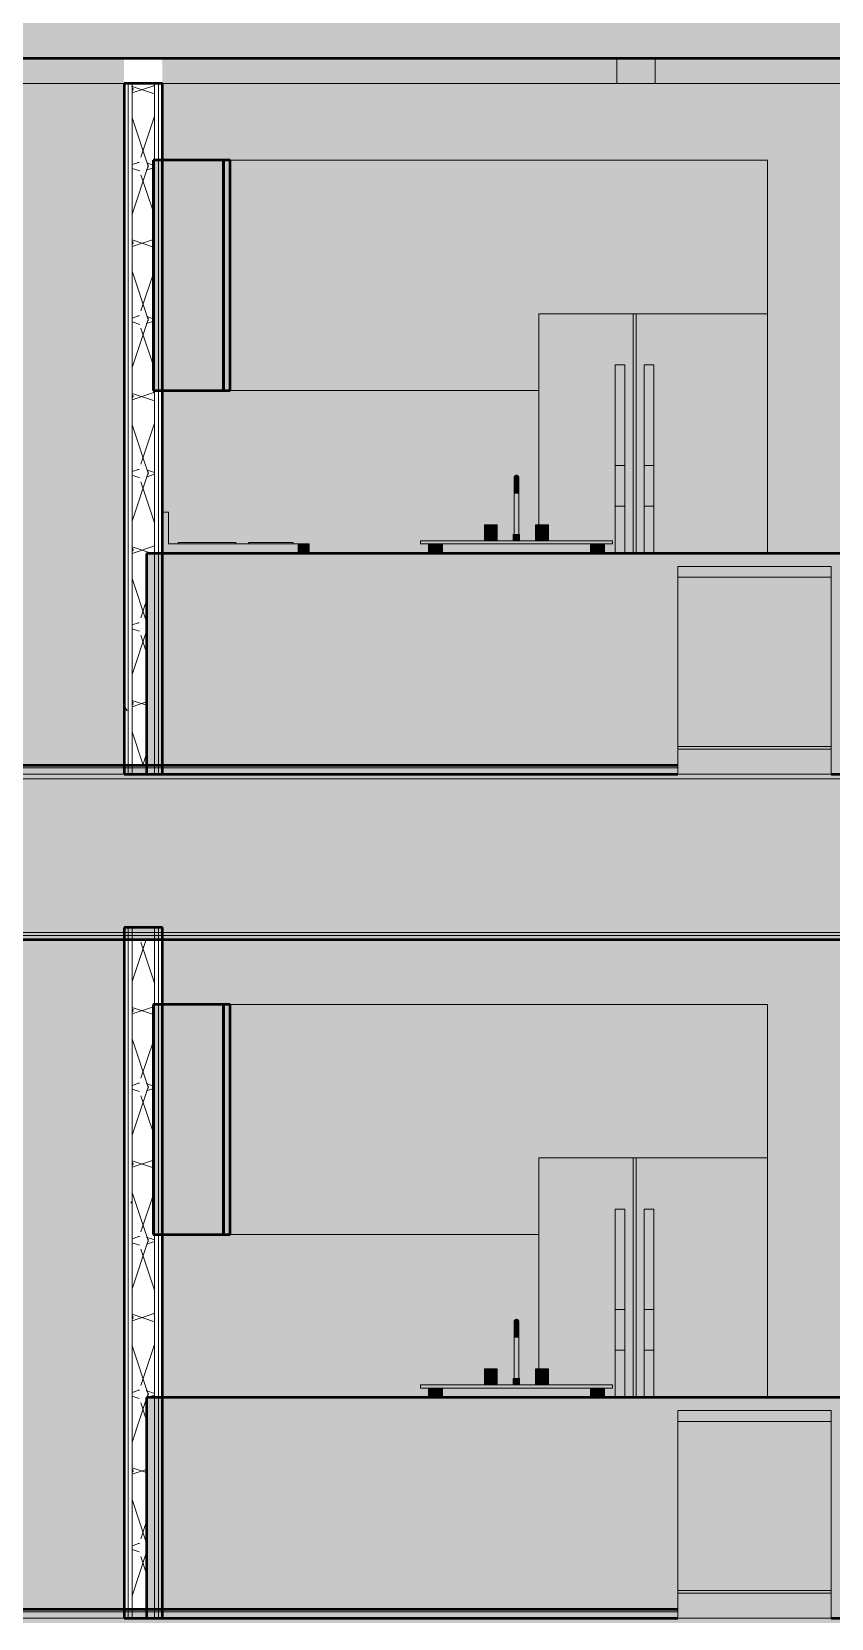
# Model space of a CAD drawing. Header units: inches. Extents: x 9566 to 17067, y -226 to 532.
# Drawn here: x 15316.5 to 15441.5, y 120 to 368.1 of the extents above; entities that cross this region are included whole.
import ezdxf

# ---------------------------------------------------------------- set-up
doc = ezdxf.new("R2010")
doc.units = ezdxf.units.IN
doc.header["$MEASUREMENT"] = 0
doc.linetypes.add('Grid Line 1_2_', pattern=[0.875, 0.5, -0.125, 0.125, -0.125])
for name, color, linetype, lineweight in [('0-2', 7, 'Continuous', 9), ('0-3', 130, 'Continuous', 5), ('A-AREA-PATT-1', 41, 'Continuous', 9), ('A-FLOR-1', 192, 'Continuous', 5), ('A-FLOR-2', 192, 'Continuous', 50), ('A-FLOR-LEVL-1', 51, 'Grid Line 1_2_', 9), ('A-FLOR-MCUT', 51, 'Continuous', 13), ('A-FLOR-PATT-1', 8, 'Continuous', 9), ('A-ROOF-1', 132, 'Continuous', 5), ('A-ROOF-2', 132, 'Continuous', 50), ('A-WALL', 113, 'Continuous', 13), ('A-WALL-PATT-1', 111, 'Continuous', 9), ('I-WALL', 2, 'Continuous', 13), ('I-WALL-2', 2, 'Continuous', 50), ('P-SANR-FIXT-1', 8, 'Continuous', 9), ('P-SANR-FIXT-2', 7, 'Continuous', 9), ('Q-CASE-1', 9, 'Continuous', 9), ('Q-CASE-2', 7, 'Continuous', 9), ('Q-CASE-3', 250, 'Continuous', 50), ('Q-SPCQ-1', 8, 'Continuous', 9), ('Q-SPCQ-2', 7, 'Continuous', 9), ('Q-SPCQ-3', 50, 'Continuous', 9)]:
    doc.layers.add(name, color=color, linetype=linetype, lineweight=lineweight)
doc.layers.add('A-AREA-PATT-5', color=254, linetype='Continuous', lineweight=9, transparency=0.9)
pattern_1 = [(50, (16029.952, 59.024), (34.4287, -3.012), [3.6, -39.6]), (355, (16029.952, 59.024), (-6.6596, 36.1048), [2.88, -31.68]), (100.451, (16032.82, 58.773), (27.7688, 33.0931), [3.06, -33.655]), (46.184, (16029.95, 68.624), (51.2275, -7.9453), [5.4, -59.4]), (96.636, (16034.22, 67.96), (44.8632, 46.7577), [4.589, -50.482]), (351.184, (16029.95, 68.624), (44.8642, 46.7574), [4.32, -47.52]), (21, (16034.752, 66.224), (28.65176, -19.32573), [3.6, -39.6]), (326, (16034.752, 66.224), (11.6793, 34.8066), [2.88, -31.68]), (71.451, (16037.14, 64.614), (40.331, 15.4813), [3.06, -33.655]), (37.5, (16029.952, 59.024), (0.58311, 15.97898), [1.584, -29.712, 1.584, -30.576, -31.8]), (37.5, (16029.952, 59.024), (0.58311, 15.97898), [-63.456, 1.584, -30.216]), (7.5, (16029.952, 59.024), (12.6269, 18.9321), [1.584, -16.752, 1.584, -28.992, -12.12]), (7.5, (16029.952, 59.024), (12.6269, 18.9321), [-48.912, 1.584, -10.536]), (327.5, (16019.248, 59.024), (25.62299, -1.0828), [1.584, -10.416, 1.584, -35.856, -49.68]), (327.5, (16019.248, 59.024), (25.62299, -1.0828), [-49.44, 1.584, -48.096]), (317.5, (16014.448, 59.024), (27.99243, 4.80496), [1.584, -14.016, 1.584, -23.28, -35.28]), (317.5, (16014.448, 59.024), (27.99243, 4.80496), [-40.464, 1.584, -33.696])]
pattern_2 = [(0, (16029.952, 59.024), (38.4, 9.6), [1.584, -27.216, 1.584, -27.216, -153.6]), (0, (16029.952, 59.024), (38.4, 9.6), [-57.6, 1.584, -56.016, 1.584, -27.216, -67.2]), (0, (16029.952, 59.024), (38.4, 9.6), [-144, 1.584, -17.616, 1.584, -46.416]), (120, (16044.352, 63.824), (-27.513844, 28.455376), [1.584, -27.216, 1.584, -27.216, -153.6]), (120, (16044.352, 63.824), (-27.513844, 28.455376), [-57.6, 1.584, -56.016, 1.584, -27.216, -67.2]), (120, (16044.352, 63.824), (-27.513844, 28.455376), [-144, 1.584, -17.616, 1.584, -46.416]), (240, (16049.152, 83.024), (-10.886156, -38.055376), [1.584, -27.216, 1.584, -27.216, -153.6]), (240, (16049.152, 83.024), (-10.886156, -38.055376), [-57.6, 1.584, -56.016, 1.584, -27.216, -67.2]), (240, (16049.152, 83.024), (-10.886156, -38.055376), [-144, 1.584, -17.616, 1.584, -46.416])]
pattern_3 = [(161.57, (16030.552, 59.624), (-4.8003375, -0.0004146), [0, -34.152, 3.792, 0]), (18.43, (16029.352, 59.624), (-4.8003375, 0.0004146), [0, -34.152, 3.792, 0]), (108.43, (16030.552, 59.624), (2.3991322, -12.001051), [11.382, -26.562]), (71.57, (16029.352, 59.624), (2.3991322, 12.001051), [11.382, -26.562])]

# ---------------------------------------------------------------- blocks, each defined once
blk = doc.blocks.new('OD_CW_Base Cabinet - OD_CW_Base Cabinet-V66-BUILDING SECTION - NORTH_SOUTH - LOOKING WEST')
at = {"layer": 'Q-CASE-1'}
h = blk.add_hatch(color=256, dxfattribs=at)
h.paths.add_polyline_path([(2561.65, 120), (2644.69, 120), (2644.69, 152.5), (2668.69, 152.5), (2668.69, 154.5), (2561.65, 154.5), (2561.65, 121.37)], flags=0)
h.paths.add_polyline_path([(2676.25, 120), (2676.25, 154.5), (2668.69, 154.5), (2668.69, 120), (2671.03, 120)], flags=0)
at = {"layer": 'Q-CASE-3'}
for p, q in [((2676.25, 154.5), (2561.65, 154.5)), ((2561.65, 154.5), (2561.65, 120)), ((2676.25, 120), (2676.25, 154.5)), ((2561.65, 120), (2644.69, 120)), ((2668.69, 120), (2676.25, 120))]:
    blk.add_line(p, q, dxfattribs=at)
blk = doc.blocks.new('Refrigerator_-_Side-by-Side_6047 - 36_ X 30_-V62-BUILDING SECTION - NORTH_SOUTH - LOOKING WEST')
at = {"layer": 'Q-SPCQ-1'}
for points in [[(3210.2, 154.5), (3210.29, 154.5), (3210.29, 184), (3211.81, 184), (3211.81, 154.5), (3213.07, 154.5), (3213.07, 192), (3198.32, 192), (3198.32, 159), (3199.85, 159), (3199.85, 156.5), (3209.85, 156.5), (3209.85, 156), (3208.6, 156), (3208.6, 154.5), (3209.85, 154.5)], [(3213.57, 154.5), (3213.57, 192), (3213.07, 192), (3213.07, 154.5)], [(3224.77, 154.5), (3234.07, 154.5), (3234.07, 192), (3213.57, 192), (3213.57, 154.5), (3214.83, 154.5), (3214.83, 184), (3216.34, 184), (3216.34, 154.5)], [(3211.81, 168.29), (3211.81, 184), (3210.29, 184), (3210.29, 168.29)], [(3216.34, 168.29), (3216.34, 184), (3214.83, 184), (3214.83, 168.29)], [(3210.29, 161.94), (3211.81, 161.94), (3211.81, 168.29), (3210.29, 168.29)], [(3214.83, 161.94), (3216.34, 161.94), (3216.34, 168.29), (3214.83, 168.29)], [(3211.81, 154.5), (3211.81, 161.94), (3210.29, 161.94), (3210.29, 154.5)], [(3216.34, 154.5), (3216.34, 161.94), (3214.83, 161.94), (3214.83, 154.5)]]:
    blk.add_hatch(color=256, dxfattribs=at).paths.add_polyline_path(points, flags=0)
at = {"layer": 'Q-SPCQ-2'}
for p, q in [((3213.07, 192), (3198.32, 192)), ((3198.32, 192), (3198.32, 159)), ((3213.57, 192), (3213.07, 192)), ((3213.07, 154.5), (3213.07, 192)), ((3234.07, 192), (3213.57, 192)), ((3213.57, 192), (3213.57, 154.5)), ((3234.07, 154.5), (3234.07, 192)), ((3210.29, 168.29), (3210.29, 184)), ((3211.81, 184), (3210.29, 184)), ((3211.81, 184), (3211.81, 168.29)), ((3214.83, 168.29), (3214.83, 184)), ((3214.83, 184), (3216.34, 184)), ((3216.34, 184), (3216.34, 168.29)), ((3210.29, 161.94), (3210.29, 168.29)), ((3211.81, 168.29), (3210.29, 168.29)), ((3211.81, 168.29), (3211.81, 161.94)), ((3214.83, 161.94), (3214.83, 168.29)), ((3214.83, 168.29), (3216.34, 168.29)), ((3216.34, 168.29), (3216.34, 161.94)), ((3210.29, 154.5), (3210.29, 161.94)), ((3211.81, 161.94), (3210.29, 161.94)), ((3211.81, 161.94), (3211.81, 154.5)), ((3214.83, 154.5), (3214.83, 161.94)), ((3214.83, 161.94), (3216.34, 161.94)), ((3216.34, 161.94), (3216.34, 154.5))]:
    blk.add_line(p, q, dxfattribs=at)
blk = doc.blocks.new('Sink Kitchen-Single - 30_ x 21_-366345-BUILDING SECTION - NORTH_SOUTH - LOOKING WEST')
at = {"layer": 'P-SANR-FIXT-1'}
for points in [[(3192.06, 43.87), (3192.43, 43.87), (3192.43, 46.75), (3192.23, 46.69), (3192.11, 46.53), (3192.07, 46.43), (3192.08, 45.77), (3192.07, 44.36)], [(3192.59, 43.87), (3192.79, 43.87), (3192.72, 46.61), (3192.59, 46.71), (3192.43, 46.71), (3192.43, 43.87)], [(3192.05, 37.5), (3192.43, 37.5), (3192.43, 43.87), (3192.06, 43.87), (3192.06, 38.48)], [(3192.8, 37.5), (3192.75, 43.87), (3192.43, 43.87), (3192.43, 37.5), (3192.79, 37.5)], [(3189.38, 36.5), (3189.43, 36.5), (3189.38, 39), (3187.43, 39), (3187.48, 36.5), (3189.33, 36.5)], [(3191.93, 36.5), (3192.93, 36.5), (3192.88, 37.5), (3191.93, 37.5)], [(3196.21, 36.5), (3197.43, 36.5), (3197.38, 39), (3195.43, 39), (3195.48, 36.5), (3196.01, 36.5)], [(3188.34, 36), (3207.43, 36), (3207.43, 36.5), (3177.43, 36.5), (3177.43, 36), (3187.07, 36)], [(3179.39, 34.5), (3180.93, 34.5), (3180.93, 36), (3178.68, 36), (3178.69, 34.5), (3179.34, 34.5)], [(3202.91, 34.5), (3203.93, 34.5), (3203.93, 36), (3180.93, 36), (3180.93, 34.5), (3201.12, 34.5)], [(3205.46, 34.5), (3206.18, 34.5), (3206.18, 36), (3203.93, 36), (3203.93, 34.5), (3205.42, 34.5)]]:
    blk.add_hatch(color=256, dxfattribs=at).paths.add_polyline_path(points, flags=0)
at = {"layer": 'P-SANR-FIXT-2'}
for p, q in [((3192.05, 43.87), (3192.05, 37.5)), ((3192.05, 43.87), (3192.05, 42.5)), ((3192.06, 42.5), (3192.06, 42.5)), ((3192.79, 42.5), (3192.79, 42.5)), ((3192.8, 37.5), (3192.8, 43.87)), ((3192.8, 42.5), (3192.8, 43.87)), ((3187.43, 39), (3187.43, 36.5)), ((3187.43, 39), (3189.43, 39)), ((3189.43, 36.5), (3189.43, 39)), ((3191.93, 37.5), (3191.93, 36.5)), ((3191.93, 37.5), (3192.93, 37.5)), ((3192.93, 36.5), (3192.93, 37.5)), ((3195.43, 39), (3195.43, 36.5)), ((3195.43, 39), (3197.43, 39)), ((3197.43, 36.5), (3197.43, 39)), ((3177.43, 36.5), (3207.43, 36.5)), ((3177.43, 36.5), (3177.43, 36)), ((3207.43, 36), (3177.43, 36)), ((3178.68, 36), (3178.68, 34.5)), ((3206.18, 34.5), (3206.18, 36)), ((3207.43, 36), (3207.43, 36.5))]:
    blk.add_line(p, q, dxfattribs=at)
at = {"layer": 'P-SANR-FIXT-2', "flags": 128}
for points in [[(3192.05, 46.37), (3192.05, 46.39), (3192.05, 46.4), (3192.06, 46.42), (3192.06, 46.43), (3192.06, 46.45), (3192.06, 46.46), (3192.07, 46.48), (3192.07, 46.49), (3192.08, 46.51), (3192.08, 46.52), (3192.09, 46.53), (3192.1, 46.55), (3192.1, 46.56), (3192.11, 46.57), (3192.12, 46.59), (3192.13, 46.6), (3192.14, 46.61), (3192.15, 46.62), (3192.16, 46.63), (3192.17, 46.64), (3192.18, 46.65), (3192.19, 46.66), (3192.2, 46.67), (3192.21, 46.68), (3192.23, 46.69), (3192.24, 46.7), (3192.25, 46.71), (3192.27, 46.71), (3192.28, 46.72), (3192.29, 46.72), (3192.31, 46.73), (3192.32, 46.73), (3192.34, 46.74), (3192.35, 46.74), (3192.36, 46.74), (3192.38, 46.75), (3192.39, 46.75), (3192.41, 46.75), (3192.42, 46.75), (3192.43, 46.75)], [(3192.05, 46.37), (3192.05, 46.37), (3192.05, 46.37), (3192.05, 46.36), (3192.05, 46.34), (3192.05, 46.33), (3192.05, 46.3), (3192.05, 46.28), (3192.05, 46.25), (3192.05, 46.21), (3192.05, 46.18), (3192.05, 46.14), (3192.05, 46.09), (3192.05, 46.04), (3192.05, 45.99), (3192.05, 45.94), (3192.05, 45.88), (3192.05, 45.82), (3192.05, 45.75), (3192.05, 45.69), (3192.05, 45.62), (3192.05, 45.54), (3192.05, 45.47), (3192.05, 45.39), (3192.05, 45.31), (3192.05, 45.23), (3192.05, 45.14), (3192.05, 45.05), (3192.05, 44.96), (3192.05, 44.87), (3192.05, 44.78), (3192.05, 44.69), (3192.05, 44.59), (3192.05, 44.5), (3192.05, 44.4), (3192.05, 44.3), (3192.05, 44.2), (3192.05, 44.1), (3192.05, 44), (3192.05, 43.9), (3192.05, 43.87)], [(3192.05, 46.3), (3192.05, 46.32), (3192.05, 46.34), (3192.05, 46.35), (3192.05, 46.36), (3192.05, 46.37), (3192.05, 46.37)], [(3192.05, 43.87), (3192.05, 43.97), (3192.05, 44.07), (3192.05, 44.17), (3192.05, 44.27), (3192.05, 44.37), (3192.05, 44.47), (3192.05, 44.57), (3192.05, 44.66), (3192.05, 44.76), (3192.05, 44.85), (3192.05, 44.94), (3192.05, 45.03), (3192.05, 45.12), (3192.05, 45.2), (3192.05, 45.29), (3192.05, 45.37), (3192.05, 45.45), (3192.05, 45.52), (3192.05, 45.6), (3192.05, 45.67), (3192.05, 45.74), (3192.05, 45.8), (3192.05, 45.86), (3192.05, 45.92), (3192.05, 45.98), (3192.05, 46.03), (3192.05, 46.08)], [(3192.43, 46.75), (3192.44, 46.75), (3192.46, 46.75), (3192.47, 46.75), (3192.49, 46.75), (3192.5, 46.74), (3192.52, 46.74), (3192.53, 46.74), (3192.55, 46.73), (3192.56, 46.73), (3192.57, 46.72), (3192.59, 46.71), (3192.6, 46.71), (3192.62, 46.7), (3192.63, 46.69), (3192.64, 46.68), (3192.65, 46.68), (3192.66, 46.67), (3192.68, 46.66), (3192.69, 46.65), (3192.7, 46.64), (3192.71, 46.63), (3192.72, 46.61), (3192.73, 46.6), (3192.74, 46.59), (3192.74, 46.58), (3192.75, 46.56), (3192.76, 46.55), (3192.77, 46.54), (3192.77, 46.52), (3192.78, 46.51), (3192.78, 46.5), (3192.79, 46.48), (3192.79, 46.47), (3192.8, 46.45), (3192.8, 46.44), (3192.8, 46.42), (3192.8, 46.41), (3192.8, 46.39), (3192.8, 46.38), (3192.8, 46.37)], [(3192.8, 43.87), (3192.8, 43.97), (3192.8, 44.07), (3192.8, 44.17), (3192.8, 44.27), (3192.8, 44.37), (3192.8, 44.47), (3192.8, 44.57), (3192.8, 44.66), (3192.8, 44.76), (3192.8, 44.85), (3192.8, 44.94), (3192.8, 45.03), (3192.8, 45.12), (3192.8, 45.2), (3192.8, 45.29), (3192.8, 45.37), (3192.8, 45.45), (3192.8, 45.52), (3192.8, 45.6), (3192.8, 45.67), (3192.8, 45.74), (3192.8, 45.8), (3192.8, 45.86), (3192.8, 45.92), (3192.8, 45.98), (3192.8, 46.03), (3192.8, 46.08), (3192.8, 46.13), (3192.8, 46.17), (3192.8, 46.21), (3192.8, 46.24), (3192.8, 46.27), (3192.8, 46.3), (3192.8, 46.32), (3192.8, 46.34), (3192.8, 46.35), (3192.8, 46.36), (3192.8, 46.37), (3192.8, 46.37), (3192.8, 46.37)], [(3192.8, 46.37), (3192.8, 46.37), (3192.8, 46.36), (3192.8, 46.34), (3192.8, 46.33), (3192.8, 46.3), (3192.8, 46.28)], [(3192.8, 46.09), (3192.8, 46.04), (3192.8, 45.99), (3192.8, 45.94), (3192.8, 45.88), (3192.8, 45.82), (3192.8, 45.75), (3192.8, 45.69), (3192.8, 45.62), (3192.8, 45.54), (3192.8, 45.47), (3192.8, 45.39), (3192.8, 45.31), (3192.8, 45.23), (3192.8, 45.14), (3192.8, 45.05), (3192.8, 44.96), (3192.8, 44.87), (3192.8, 44.78), (3192.8, 44.69), (3192.8, 44.59), (3192.8, 44.5), (3192.8, 44.4), (3192.8, 44.3), (3192.8, 44.2), (3192.8, 44.1), (3192.8, 44), (3192.8, 43.9), (3192.8, 43.87)]]:
    blk.add_lwpolyline(points, dxfattribs=at)
blk = doc.blocks.new('Dishwasher_15404 - 34_ counter-547918-BUILDING SECTION - NORTH_SOUTH - LOOKING WEST')
at = {"layer": 'Q-SPCQ-1'}
for points in [[(3217.92, 30.79), (3236.83, 30.79), (3236.83, 32.5), (3212.83, 32.5), (3212.83, 30.79)], [(3217.92, 4.33), (3236.83, 4.33), (3236.83, 30.79), (3212.83, 30.79), (3212.83, 4.33)], [(3217.92, 3.94), (3236.83, 3.94), (3236.83, 4.33), (3212.83, 4.33), (3212.83, 3.94)], [(3217.92, 0), (3236.83, 0), (3236.83, 3.94), (3212.83, 3.94), (3212.83, 0)]]:
    blk.add_hatch(color=256, dxfattribs=at).paths.add_polyline_path(points, flags=0)
at = {"layer": 'Q-SPCQ-2'}
for p, q in [((3212.83, 32.5), (3236.83, 32.5)), ((3212.83, 32.5), (3212.83, 30.79)), ((3236.83, 30.79), (3236.83, 32.5)), ((3212.83, 30.79), (3236.83, 30.79)), ((3212.83, 30.79), (3212.83, 4.33)), ((3236.83, 30.79), (3212.83, 30.79)), ((3236.83, 4.33), (3236.83, 30.79)), ((3236.83, 4.33), (3212.83, 4.33)), ((3212.83, 4.33), (3236.83, 4.33)), ((3212.83, 4.33), (3212.83, 3.94)), ((3236.83, 3.94), (3212.83, 3.94)), ((3212.83, 3.94), (3236.83, 3.94)), ((3212.83, 3.94), (3212.83, 0)), ((3236.83, 3.94), (3236.83, 4.33)), ((3236.83, 0), (3236.83, 3.94)), ((3236.83, 0), (3212.83, 0))]:
    blk.add_line(p, q, dxfattribs=at)
blk = doc.blocks.new('OD_CW_Upper Cabinet - OD_CW_Upper Cabinet-V69-BUILDING SECTION - NORTH_SOUTH - LOOKING WEST')
at = {"layer": 'Q-CASE-1'}
for points in [[(2564.12, 180), (2573.69, 180), (2573.69, 216), (2562.69, 216), (2562.69, 180)], [(2574.69, 180), (2574.69, 216), (2573.69, 216), (2573.69, 180)]]:
    blk.add_hatch(color=256, dxfattribs=at).paths.add_polyline_path(points, flags=0)
at = {"layer": 'Q-CASE-3'}
for p, q in [((2573.69, 216), (2562.69, 216)), ((2562.69, 216), (2562.69, 180)), ((2574.69, 216), (2573.69, 216)), ((2573.69, 216), (2573.69, 180)), ((2573.69, 180), (2573.69, 216)), ((2574.69, 180), (2574.69, 216)), ((2562.69, 180), (2573.69, 180)), ((2573.69, 180), (2574.69, 180))]:
    blk.add_line(p, q, dxfattribs=at)
blk = doc.blocks.new('OD_CW_Upper Cabinet - OD_CW_Upper Cabinet-1491323-BUILDING SECTION - NORTH_SOUTH - LOOKING WEST')
at = {"layer": 'Q-CASE-1'}
blk.add_hatch(color=256, dxfattribs=at).paths.add_polyline_path([(3198.32, 180), (3198.32, 192), (3234.07, 192), (3234.07, 216), (3150.07, 216), (3150.07, 180), (3195.63, 180)], flags=0)
at = {"layer": 'Q-CASE-2'}
for p, q in [((3234.07, 216), (3150.07, 216)), ((3234.07, 192), (3234.07, 216)), ((3150.07, 180), (3198.32, 180))]:
    blk.add_line(p, q, dxfattribs=at)
blk = doc.blocks.new('Range - 24_ x 24_-V77-BUILDING SECTION - NORTH_SOUTH - LOOKING WEST')
at = {"layer": 'Q-SPCQ-3'}
for points in [[(2585.32, 286.5), (2585.32, 288), (2565.07, 288), (2565.07, 293), (2564.12, 293), (2564.12, 286.5), (2583.6, 286.5)], [(2568.42, 288), (2571.07, 288), (2571.07, 288.25), (2566.57, 288.25), (2566.57, 288), (2567.43, 288)], [(2572.46, 288), (2575.57, 288), (2575.57, 288.25), (2571.07, 288.25), (2571.07, 288)], [(2581.07, 288), (2581.07, 288.25), (2577.62, 288.25), (2577.62, 288), (2579.87, 288)], [(2582.27, 288), (2584.52, 288), (2584.52, 288.25), (2581.07, 288.25), (2581.07, 288)], [(2587.07, 286.5), (2587.07, 288), (2585.32, 288), (2585.32, 286.5)]]:
    blk.add_hatch(color=256, dxfattribs=at).paths.add_polyline_path(points, flags=0)
at = {"layer": 'Q-SPCQ-2'}
for p, q in [((2565.07, 293), (2564.12, 293)), ((2565.07, 288), (2565.07, 293)), ((2585.32, 288), (2565.07, 288)), ((2566.57, 288.25), (2566.57, 288)), ((2566.57, 288.25), (2571.07, 288.25)), ((2571.07, 288.25), (2575.57, 288.25)), ((2575.57, 288), (2575.57, 288.25)), ((2577.57, 288.25), (2577.57, 288)), ((2577.62, 288.25), (2581.07, 288.25)), ((2581.07, 288.25), (2584.52, 288.25)), ((2584.57, 288), (2584.57, 288.25)), ((2585.32, 288), (2585.32, 286.5)), ((2585.32, 286.5), (2585.32, 288)), ((2585.32, 288), (2587.07, 288)), ((2587.07, 288), (2587.07, 286.5))]:
    blk.add_line(p, q, dxfattribs=at)
blk = doc.blocks.new('1750 Ox - Unit Layouts_rvt-2-BUILDING SECTION - NORTH_SOUTH - LOOKING WEST')
at = {"layer": '0-2'}
for name, p in [('OD_CW_Upper Cabinet - OD_CW_Upper Cabinet-V69-BUILDING SECTION - NORTH_SOUTH - LOOKING WEST', (0, 132)), ('OD_CW_Upper Cabinet - OD_CW_Upper Cabinet-1491323-BUILDING SECTION - NORTH_SOUTH - LOOKING WEST', (-575.37, 132)), ('Refrigerator_-_Side-by-Side_6047 - 36_ X 30_-V62-BUILDING SECTION - NORTH_SOUTH - LOOKING WEST', (-575.37, 132)), ('Sink Kitchen-Single - 30_ x 21_-366345-BUILDING SECTION - NORTH_SOUTH - LOOKING WEST', (-572.96, 252)), ('Range - 24_ x 24_-V77-BUILDING SECTION - NORTH_SOUTH - LOOKING WEST', (0, 0)), ('OD_CW_Base Cabinet - OD_CW_Base Cabinet-V66-BUILDING SECTION - NORTH_SOUTH - LOOKING WEST', (0, 132)), ('Dishwasher_15404 - 34_ counter-547918-BUILDING SECTION - NORTH_SOUTH - LOOKING WEST', (-568.14, 252)), ('OD_CW_Upper Cabinet - OD_CW_Upper Cabinet-V69-BUILDING SECTION - NORTH_SOUTH - LOOKING WEST', (0, 0)), ('OD_CW_Upper Cabinet - OD_CW_Upper Cabinet-1491323-BUILDING SECTION - NORTH_SOUTH - LOOKING WEST', (-575.37, 0)), ('Refrigerator_-_Side-by-Side_6047 - 36_ X 30_-V62-BUILDING SECTION - NORTH_SOUTH - LOOKING WEST', (-575.37, 0)), ('Sink Kitchen-Single - 30_ x 21_-366345-BUILDING SECTION - NORTH_SOUTH - LOOKING WEST', (-572.96, 120)), ('OD_CW_Base Cabinet - OD_CW_Base Cabinet-V66-BUILDING SECTION - NORTH_SOUTH - LOOKING WEST', (0, 0)), ('Dishwasher_15404 - 34_ counter-547918-BUILDING SECTION - NORTH_SOUTH - LOOKING WEST', (-568.14, 120))]:
    blk.add_blockref(name, p, dxfattribs=at)

msp = doc.modelspace()

# ---------------------------------------------------------------- hatches: boundary and pattern name
at = {"layer": 'A-AREA-PATT-1'}
h = msp.add_hatch(color=256, dxfattribs=at)
h.paths.add_polyline_path([(15617.5948, 253.375), (15618.9698, 253.375), (15618.9433, 273.8949), (15618.7322, 269.25), (15618.287, 267.3276), (15618.1723, 267.1072), (15617.8288, 266.8437), (15617.5948, 266.75), (15617.5948, 256.2388)], flags=0)
h.paths.add_polyline_path([(15548.3172, 253.375), (15551.8448, 253.375), (15551.8448, 339), (15552.8448, 339), (15552.8448, 336), (15554.8448, 336), (15554.8448, 253.375), (15557.5948, 253.375), (15557.5948, 339), (15558.5948, 339), (15558.5948, 270), (15608.9708, 270), (15608.8464, 272.7378), (15606.6573, 274), (15606.6573, 276), (15608.753, 274.7916), (15608.6185, 277.75), (15608.3544, 277.7997), (15608.279, 277.8799), (15608.1546, 277.9196), (15608.1546, 278.1626), (15608.2536, 279.2936), (15608.3963, 279.3308), (15608.3655, 279.3938), (15608.5322, 279.65), (15608.8943, 279.7292), (15609.5333, 279.75), (15618.9698, 279.7802), (15618.9698, 363.9926), (15336.9698, 363.9926), (15336.9698, 348), (15431.5396, 348), (15431.5396, 286.5), (15449.0911, 286.5), (15449.0911, 253.375), (15451.9698, 253.375), (15451.9698, 340), (15491.5396, 340), (15491.5396, 253.375), (15500.8172, 253.375), (15500.8172, 334.75), (15548.3172, 334.75), (15548.3172, 291.5509)], flags=0)
h.paths.add_polyline_path([(15377.3183, 286.5), (15378.5683, 286.5), (15378.5683, 288), (15377.3183, 288), (15377.3183, 288.5), (15387.3183, 288.5), (15387.3717, 291), (15389.3183, 291), (15389.3183, 288.5), (15391.8183, 288.5), (15391.8678, 289.5), (15391.9433, 289.5), (15391.9956, 298.5312), (15392.0269, 298.6102), (15392.1556, 298.7129), (15392.3183, 298.75), (15392.481, 298.7129), (15392.641, 298.5312), (15392.6807, 298.4266), (15392.6708, 297.7754), (15392.6933, 289.5), (15392.8183, 289.5), (15392.8183, 288.5), (15395.3183, 288.5), (15395.3717, 291), (15395.7896, 291), (15395.7896, 312), (15336.9698, 312), (15336.9698, 293), (15337.9146, 293), (15337.9146, 288), (15339.4146, 288), (15339.4146, 288.25), (15348.4146, 288.25), (15348.4146, 288), (15350.4678, 288), (15350.4678, 288.25), (15357.3615, 288.25), (15357.3615, 288), (15359.9146, 288), (15359.9146, 286.5), (15371.02, 286.5)], flags=0)
h.paths.add_polyline_path([(15343.1838, 288.3814), (15343.1836, 288.3814), (15343.3406, 288.4127)], flags=0)
h = msp.add_hatch(color=256, dxfattribs=at)
h.paths.add_polyline_path([(15491.5396, 121.375), (15500.8172, 121.375), (15500.8172, 202.75), (15548.3172, 202.75), (15548.3172, 121.375), (15551.8448, 121.375), (15551.8448, 207), (15552.8448, 207), (15552.8448, 204), (15554.8448, 204), (15554.8448, 121.375), (15557.5948, 121.375), (15557.5948, 207), (15558.5948, 207), (15558.5948, 138), (15608.9708, 138), (15608.8464, 140.7378), (15606.6573, 142), (15606.6573, 144), (15608.753, 142.7916), (15608.6185, 145.75), (15608.3544, 145.7997), (15608.279, 145.8799), (15608.1546, 145.9196), (15608.1546, 146.1626), (15608.2536, 147.2936), (15608.3963, 147.3308), (15608.3655, 147.3938), (15608.5322, 147.65), (15608.8943, 147.7292), (15609.5333, 147.75), (15618.9698, 147.75), (15618.9698, 226.125), (15336.9698, 226.125), (15336.9698, 216), (15431.5396, 216), (15431.5396, 154.5), (15449.0911, 154.5), (15449.0911, 121.375), (15451.9698, 121.375), (15451.9698, 208), (15491.5396, 208), (15491.5396, 150.3027)], flags=0)
h.paths.add_polyline_path([(15617.5948, 121.375), (15618.9698, 121.375), (15618.9698, 142.4769), (15618.7322, 137.25), (15618.287, 135.3276), (15618.1723, 135.1072), (15617.8288, 134.8437), (15617.5948, 134.75), (15617.5948, 126.7613)], flags=0)
h.paths.add_polyline_path([(15356.448, 154.5), (15378.5683, 154.5), (15378.5683, 156), (15377.3183, 156), (15377.3183, 156.5), (15387.3183, 156.5), (15387.3717, 159), (15389.3183, 159), (15389.3183, 156.5), (15391.8183, 156.5), (15391.8678, 157.5), (15391.9433, 157.5), (15391.9956, 166.5312), (15392.0387, 166.6196), (15392.1666, 166.7154), (15392.3183, 166.75), (15392.5058, 166.6931), (15392.6431, 166.5256), (15392.6839, 166.3757), (15392.6708, 165.7754), (15392.6933, 157.5), (15392.8183, 157.5), (15392.8183, 156.5), (15395.3183, 156.5), (15395.3717, 159), (15395.7896, 159), (15395.7896, 180), (15336.9698, 180), (15336.9698, 154.5), (15347.5396, 154.5)], flags=0)
at = {"layer": 'A-AREA-PATT-5'}
for points in [[(15269.0162, 360), (15330.9698, 360), (15330.9698, 363.9926), (15221.7698, 363.9926), (15221.7698, 360)], [(15221.7698, 253.375), (15330.9698, 253.375), (15330.9698, 360), (15221.7698, 360), (15221.7698, 334.5)], [(15224.0393, 121.375), (15330.9698, 121.375), (15330.9698, 226.125), (15221.7698, 226.125), (15221.7698, 121.375)]]:
    msp.add_hatch(color=256, dxfattribs=at).paths.add_polyline_path(points, flags=0)
at = {"layer": 'A-FLOR-1'}
h = msp.add_hatch(color=256, dxfattribs=at)
h.paths.add_polyline_path([(15720.3723, 253.25), (15794.8484, 253.25), (15794.8484, 253.375), (15623.7198, 253.3415), (15623.7198, 253.25), (15720.223, 253.25)], flags=0)
h.paths.add_polyline_path([(16630.6948, 253.25), (16631.3198, 253.25), (16631.3198, 253.375), (16605.6698, 253.375), (16605.6698, 253.25), (16625.1667, 253.25)], flags=0)
h.paths.add_polyline_path([(14869.0997, 253.25), (15051.2904, 253.25), (15051.2904, 253.375), (14864.0198, 253.375), (14864.0198, 253.25), (14869.0448, 253.25)], flags=0)
h.paths.add_polyline_path([(16493.0622, 253.25), (16521.6698, 253.25), (16521.6698, 253.375), (16464.693, 253.375), (16464.7029, 253.25), (16478.6065, 253.25)], flags=0)
h.paths.add_polyline_path([(16463.9205, 253.25), (16463.9073, 253.375), (16451.1448, 253.375), (16451.1448, 253.25), (16463.9183, 253.25)], flags=0)
h.paths.add_polyline_path([(15054.7904, 253.25), (15119.7904, 253.25), (15119.7904, 253.375), (15054.7904, 253.375)], flags=0)
h.paths.add_polyline_path([(16415.1777, 253.25), (16415.1777, 253.375), (16323.5948, 253.375), (16323.5948, 253.25), (16412.9163, 253.25)], flags=0)
h.paths.add_polyline_path([(15125.1654, 253.25), (15184.7698, 253.25), (15184.7698, 253.375), (15123.2904, 253.375), (15123.2904, 253.25), (15123.9154, 253.25)], flags=0)
h.paths.add_polyline_path([(15185.7698, 253.25), (15186.0198, 253.25), (15186.0198, 253.375), (15185.7698, 253.375)], flags=0)
h.paths.add_polyline_path([(16319.7104, 253.25), (16320.5948, 253.25), (16320.5948, 253.375), (16284.5948, 253.375), (16284.5948, 253.25), (16318.1985, 253.25)], flags=0)
h.paths.add_polyline_path([(15215.8392, 253.25), (15217.0198, 253.25), (15217.0198, 253.375), (15213.7698, 253.375), (15213.7698, 253.25), (15215.7698, 253.25)], flags=0)
h.paths.add_polyline_path([(15220.5198, 253.25), (15332.2198, 253.25), (15332.2198, 253.375), (15220.5198, 253.375)], flags=0)
h.paths.add_polyline_path([(16281.4539, 253.25), (16281.5948, 253.25), (16281.5948, 253.375), (16199.7198, 253.375), (16199.7198, 253.25), (16281.3698, 253.25)], flags=0)
h.paths.add_polyline_path([(15453.9698, 253.25), (15620.2198, 253.25), (15620.2198, 253.375), (15449.0911, 253.375), (15449.0911, 253.25), (15451.9698, 253.25)], flags=0)
h.paths.add_polyline_path([(16194.9698, 253.25), (16196.2198, 253.25), (16196.2198, 253.375), (16024.4661, 253.375), (16024.4661, 253.25), (16194.3367, 253.25)], flags=0)
h = msp.add_hatch(color=256, dxfattribs=at)
h.paths.add_polyline_path([(15750.9698, 253), (15794.8484, 253), (15794.8484, 253.25), (15449.0911, 253.25), (15449.0911, 253), (15747.6499, 253)], flags=0)
h.paths.add_polyline_path([(16630.6948, 253), (16631.3198, 253), (16631.3198, 253.25), (16605.6698, 253.25), (16605.6698, 253), (16626.2723, 253)], flags=0)
h.paths.add_polyline_path([(14869.0887, 253), (15184.7698, 253), (15184.7698, 253.25), (14864.0198, 253.25), (14864.0198, 253), (14869.0448, 253)], flags=0)
h.paths.add_polyline_path([(16509.6065, 253), (16521.6698, 253), (16521.6698, 253.25), (16464.7029, 253.25), (16464.7227, 253), (16493.0622, 253)], flags=0)
h.paths.add_polyline_path([(16463.9467, 253), (16463.9183, 253.25), (16451.1448, 253.25), (16451.1448, 253), (16463.9183, 253)], flags=0)
h.paths.add_polyline_path([(16442.8948, 253), (16440.3948, 253.25), (16440.3948, 253)], flags=0)
h.paths.add_polyline_path([(16415.1777, 253), (16415.1777, 253.0324), (16415.6448, 253.0324), (16415.5959, 253.2293), (16024.4661, 253.25), (16024.4661, 253), (16412.9163, 253)], flags=0)
h.paths.add_polyline_path([(15185.7698, 253), (15186.0198, 253), (15186.0198, 253.25), (15185.7698, 253.25)], flags=0)
h.paths.add_polyline_path([(15215.8253, 253), (15334.4911, 253), (15334.4911, 253.25), (15213.7698, 253.25), (15213.7698, 253), (15215.7698, 253)], flags=0)
h.paths.add_polyline_path([(15909.8661, 253), (15909.8661, 253.25), (15909.4484, 253.25), (15909.4484, 253)], flags=0)
for points in [[(15221.7698, 251.25), (16636.8198, 251.25), (16636.8198, 252), (14837.5198, 252), (14837.5198, 251.25), (15215.7698, 251.25)], [(16024.4661, 119.25), (16636.8198, 119.25), (16636.8198, 120), (14837.5198, 120), (14837.5198, 119.25), (16016.9146, 119.25)]]:
    msp.add_hatch(color=256, dxfattribs=at).paths.add_polyline_path(points, flags=0)
h = msp.add_hatch(color=256, dxfattribs=at)
h.paths.add_polyline_path([(15752.3999, 226.75), (15908.2198, 226.75), (15908.2198, 227.25), (15623.7198, 227.25), (15623.7404, 226.75), (15747.6499, 226.75)], flags=0)
h.paths.add_polyline_path([(14873.7948, 226.75), (15620.2198, 226.75), (15620.2198, 227.25), (14843.0198, 227.2465), (14843.0198, 226.75), (14873.7398, 226.75)], flags=0)
h.paths.add_polyline_path([(16609.638, 226.75), (16631.3198, 226.75), (16631.3198, 227.25), (16199.7198, 227.25), (16199.7198, 226.75), (16603.5698, 226.75)], flags=0)
h.paths.add_polyline_path([(16187.0507, 226.75), (16196.2198, 226.75), (16196.2198, 227.25), (15911.7198, 227.25), (15911.7198, 226.75), (16181.7698, 226.75)], flags=0)
h = msp.add_hatch(color=256, dxfattribs=at)
h.paths.add_polyline_path([(14873.7948, 121.25), (15051.2904, 121.25), (15051.2904, 121.375), (14864.0198, 121.375), (14864.0198, 121.25), (14869.0997, 121.25)], flags=0)
h.paths.add_polyline_path([(16630.6948, 121.25), (16631.3198, 121.25), (16631.3198, 121.375), (16605.6698, 121.375), (16605.6698, 121.25), (16625.1667, 121.25)], flags=0)
h.paths.add_polyline_path([(15531.3117, 121.25), (15620.2198, 121.25), (15620.2198, 121.375), (15449.0911, 121.375), (15449.0911, 121.25), (15528.3172, 121.25)], flags=0)
h.paths.add_polyline_path([(16493.0622, 121.25), (16521.6698, 121.25), (16521.6698, 121.375), (16464.693, 121.375), (16464.7029, 121.25), (16478.6065, 121.25)], flags=0)
h.paths.add_polyline_path([(16463.9205, 121.25), (16463.9073, 121.375), (16451.1448, 121.375), (16451.1448, 121.25), (16463.9183, 121.25)], flags=0)
h.paths.add_polyline_path([(16415.1777, 121.25), (16415.1777, 121.375), (16323.5948, 121.375), (16323.5948, 121.25), (16412.9163, 121.25)], flags=0)
h.paths.add_polyline_path([(16319.7573, 121.25), (16320.5948, 121.25), (16320.5948, 121.375), (16284.5948, 121.375), (16284.5948, 121.25), (16319.7104, 121.25)], flags=0)
h.paths.add_polyline_path([(15623.7198, 121.25), (15794.8484, 121.25), (15794.8484, 121.375), (15623.7198, 121.3415)], flags=0)
h.paths.add_polyline_path([(16281.4539, 121.25), (16281.5948, 121.25), (16281.5948, 121.375), (16199.7198, 121.375), (16199.7198, 121.25), (16281.3698, 121.25)], flags=0)
h.paths.add_polyline_path([(16194.9698, 121.25), (16196.2198, 121.25), (16196.2198, 121.375), (16024.4661, 121.375), (16024.4661, 121.25), (16194.3367, 121.25)], flags=0)
h.paths.add_polyline_path([(15330.9698, 121.25), (15332.2198, 121.25), (15332.2198, 121.375), (15220.5198, 121.375), (15220.5198, 121.25), (15327.3041, 121.25)], flags=0)
h.paths.add_polyline_path([(15213.7698, 121.25), (15217.0198, 121.25), (15217.0198, 121.375), (15213.7698, 121.375)], flags=0)
h.paths.add_polyline_path([(15186.0198, 121.25), (15186.0198, 121.375), (15185.7698, 121.375), (15185.7698, 121.25)], flags=0)
h.paths.add_polyline_path([(15184.7698, 121.25), (15184.7698, 121.375), (15123.2904, 121.375), (15123.2904, 121.25), (15152.4403, 121.25)], flags=0)
h.paths.add_polyline_path([(15054.7904, 121.25), (15119.7904, 121.25), (15119.7904, 121.375), (15054.7904, 121.375)], flags=0)
h = msp.add_hatch(color=256, dxfattribs=at)
h.paths.add_polyline_path([(14873.7948, 121), (15184.7698, 121), (15184.7698, 121.25), (14864.0198, 121.25), (14864.0198, 121), (14869.0887, 121)], flags=0)
h.paths.add_polyline_path([(16630.6948, 121), (16631.3198, 121), (16631.3198, 121.25), (16605.6698, 121.25), (16605.6698, 121), (16626.2723, 121)], flags=0)
h.paths.add_polyline_path([(16509.6065, 121), (16521.6698, 121), (16521.6698, 121.25), (16464.7029, 121.25), (16464.7227, 121), (16493.0622, 121)], flags=0)
h.paths.add_polyline_path([(16463.9467, 121), (16463.9183, 121.25), (16451.1448, 121.25), (16451.1448, 121), (16463.9183, 121)], flags=0)
h.paths.add_polyline_path([(16442.8948, 121), (16440.3948, 121.25), (16440.3948, 121)], flags=0)
h.paths.add_polyline_path([(16415.1777, 121), (16415.1777, 121.0324), (16415.6448, 121.0324), (16415.5959, 121.2293), (16024.4661, 121.25), (16024.4661, 121), (16412.9163, 121)], flags=0)
h.paths.add_polyline_path([(15185.7698, 121), (15186.0198, 121), (15186.0198, 121.25), (15185.7698, 121.25)], flags=0)
h.paths.add_polyline_path([(15213.7698, 121), (15334.4911, 121), (15334.4911, 121.25), (15213.7698, 121.25)], flags=0)
h.paths.add_polyline_path([(15491.5396, 121), (15794.8484, 121), (15794.8484, 121.25), (15449.0911, 121.25), (15449.0911, 121), (15490.0198, 121)], flags=0)
h.paths.add_polyline_path([(15909.8661, 121), (15909.8661, 121.25), (15909.4484, 121.25), (15909.4484, 121)], flags=0)
at = {"layer": 'A-FLOR-PATT-1'}
h = msp.add_hatch(dxfattribs=at)
h.set_pattern_fill('FP_26', color=256, style=0, pattern_type=2)
h.set_pattern_definition(pattern_3)
h.paths.add_polyline_path([(15851.8952, 227.25), (16636.8198, 227.25), (16636.8198, 251.25), (14837.5198, 251.25), (14837.5198, 227.25), (15793.6073, 227.25)], flags=0)
h = msp.add_hatch(dxfattribs=at)
h.set_pattern_fill('FP_24', color=256, style=0, pattern_type=2)
h.set_pattern_definition(pattern_1)
h.paths.add_polyline_path([(16412.9163, 252), (16415.1448, 252), (16415.1984, 252.6447), (16415.6448, 252.6447), (16415.606, 252.8416), (16415.1777, 252.8416), (16415.1777, 253), (16024.4661, 253), (16024.4661, 252), (16405.6304, 252)], flags=0)
h.paths.add_polyline_path([(16630.6948, 252), (16636.8198, 252), (16636.8198, 253), (16605.6698, 253), (16605.6698, 252), (16624.21, 252)], flags=0)
h.paths.add_polyline_path([(16493.0622, 252), (16521.6698, 252), (16521.6698, 253), (16464.7227, 253), (16464.8018, 252)], flags=0)
h.paths.add_polyline_path([(16464.0518, 252), (16463.9183, 253), (16444.7398, 253), (16444.6689, 252), (16463.9183, 252)], flags=0)
h.paths.add_polyline_path([(16440.3948, 252), (16443.6689, 252.0354), (16443.7373, 253), (16440.3948, 253), (16440.3948, 252.2674)], flags=0)
h.paths.add_polyline_path([(15213.7698, 252), (15334.4911, 252), (15334.4911, 253), (15213.7698, 253)], flags=0)
h.paths.add_polyline_path([(15185.7698, 252), (15186.0198, 252), (15186.0198, 253), (15185.7698, 253), (15185.7698, 252.3694), (15184.7698, 252.3694), (15184.7698, 253), (14864.0198, 253), (14864.0198, 252), (15184.7698, 252)], flags=0)
h.paths.add_polyline_path([(15575.0277, 252), (15794.8484, 252), (15794.8484, 253), (15449.0911, 253), (15449.0911, 252), (15560.4557, 252)], flags=0)
h.paths.add_polyline_path([(15909.8661, 252), (15909.8661, 253), (15909.4484, 253), (15909.4484, 252)], flags=0)
h = msp.add_hatch(dxfattribs=at)
h.set_pattern_fill('FP_25', color=256, style=0, pattern_type=2)
h.set_pattern_definition(pattern_2)
h.paths.add_polyline_path([(16181.7698, 226.125), (16195.5948, 226.125), (16195.5948, 226.75), (15912.3448, 226.75), (15912.3448, 226.125), (16175.6448, 226.125)], flags=0)
h.paths.add_polyline_path([(14873.7948, 226.125), (15619.5948, 226.125), (15619.5948, 226.75), (14843.0198, 226.7456), (14843.0198, 226.125), (14873.7123, 226.125)], flags=0)
h.paths.add_polyline_path([(16493.0622, 226.125), (16631.3198, 226.125), (16631.3198, 226.75), (16200.3448, 226.75), (16200.3448, 226.125), (16434.7743, 226.125)], flags=0)
h.paths.add_polyline_path([(15706.1755, 226.125), (15907.5948, 226.125), (15907.5948, 226.75), (15624.3448, 226.75), (15624.3448, 226.125), (15694.5863, 226.125)], flags=0)
h = msp.add_hatch(dxfattribs=at)
h.set_pattern_fill('FP_24', color=256, style=0, pattern_type=2)
h.set_pattern_definition(pattern_1)
h.paths.add_polyline_path([(15502.1678, 120), (15794.8484, 120), (15794.8484, 121), (15449.0911, 121), (15449.0911, 120), (15492.9698, 120)], flags=0)
h.paths.add_polyline_path([(16201.6227, 120), (16415.1448, 120), (16415.1984, 120.6447), (16415.6448, 120.6447), (16415.606, 120.8416), (16415.1777, 120.876), (16415.1777, 121), (16024.4661, 121), (16024.4661, 120), (16194.9698, 120)], flags=0)
h.paths.add_polyline_path([(16631.496, 120), (16636.8198, 120), (16636.8198, 121), (16605.6698, 121), (16605.6698, 120), (16630.6948, 120)], flags=0)
h.paths.add_polyline_path([(16521.6698, 120), (16521.6698, 121), (16464.7227, 121), (16464.8018, 120), (16493.0622, 120)], flags=0)
h.paths.add_polyline_path([(16464.0518, 120), (16463.9183, 121), (16444.7398, 121), (16444.6689, 120), (16463.9183, 120)], flags=0)
h.paths.add_polyline_path([(15152.4403, 120), (15186.0198, 120), (15186.0198, 121), (15185.7698, 121), (15185.7698, 120.3694), (15184.7698, 120.3694), (15184.7698, 121), (14864.0198, 121), (14864.0198, 120), (15125.1654, 120)], flags=0)
h.paths.add_polyline_path([(16444.1677, 120), (16443.6689, 120.0354), (16443.7373, 121), (16440.3948, 121), (16440.3948, 120), (16443.6689, 120)], flags=0)
h.paths.add_polyline_path([(15213.7698, 120), (15334.4911, 120), (15334.4911, 121), (15213.7698, 121)], flags=0)
h.paths.add_polyline_path([(15909.4484, 120), (15909.8661, 120), (15909.8661, 121), (15909.4484, 121)], flags=0)
at = {"layer": 'A-ROOF-1'}
msp.add_hatch(color=256, dxfattribs=at).paths.add_polyline_path([(15624.9698, 363.9926), (16180.5198, 363.9926), (16180.5198, 387.9978), (14836.5198, 387.9978), (14836.5198, 363.9926), (15618.9698, 363.9926)], flags=0)
at = {"layer": 'A-WALL-PATT-1'}
h = msp.add_hatch(dxfattribs=at)
h.set_pattern_fill('FP_25', color=256, style=0, pattern_type=2)
h.set_pattern_definition(pattern_2)
h.paths.add_polyline_path([(15331.5948, 253.375), (15331.5948, 360), (15330.9698, 360), (15330.9698, 253.375)], flags=0)
h = msp.add_hatch(dxfattribs=at)
h.set_pattern_fill('FP_26', color=256, style=0, pattern_type=2)
h.set_pattern_definition(pattern_3)
h.paths.add_polyline_path([(15332.2198, 253.25), (15334.4911, 253.25), (15334.4911, 286.5), (15335.7198, 286.5), (15335.7198, 312), (15335.5396, 312), (15335.5396, 348), (15335.7198, 348), (15335.7198, 360), (15332.2198, 360), (15332.2198, 253.375)], flags=0)
h = msp.add_hatch(dxfattribs=at)
h.set_pattern_fill('FP_25', color=256, style=0, pattern_type=2)
h.set_pattern_definition(pattern_2)
h.paths.add_polyline_path([(15335.7198, 286.5), (15336.3448, 286.5), (15336.3448, 312), (15335.7198, 312), (15335.7198, 287.0087)], flags=0)
h.paths.add_polyline_path([(15335.7198, 348), (15336.3448, 348), (15336.3448, 360), (15335.7198, 360), (15335.7198, 351.5042)], flags=0)
h = msp.add_hatch(dxfattribs=at)
h.set_pattern_fill('FP_25', color=256, style=0, pattern_type=2)
h.set_pattern_definition(pattern_2)
h.paths.add_polyline_path([(15336.3448, 286.5), (15336.9698, 286.5), (15336.9698, 312), (15336.3448, 312), (15336.3448, 287.0087)], flags=0)
h.paths.add_polyline_path([(15336.9698, 348), (15336.9698, 360), (15336.3448, 360), (15336.3448, 348)], flags=0)
h = msp.add_hatch(dxfattribs=at)
h.set_pattern_fill('FP_25', color=256, style=0, pattern_type=2)
h.set_pattern_definition(pattern_2)
h.paths.add_polyline_path([(15332.2198, 121.375), (15332.2198, 226.125), (15331.5948, 226.125), (15331.5948, 121.375)], flags=0)
h = msp.add_hatch(dxfattribs=at)
h.set_pattern_fill('FP_26', color=256, style=0, pattern_type=2)
h.set_pattern_definition(pattern_3)
h.paths.add_polyline_path([(15334.4911, 121.25), (15334.4911, 154.5), (15335.7198, 154.5), (15335.7198, 180), (15335.5396, 180), (15335.5396, 216), (15335.7198, 216), (15335.7198, 226.125), (15332.2198, 226.125), (15332.2198, 121.25)], flags=0)

# ---------------------------------------------------------------- linework, layer by layer
at = {"layer": 'A-FLOR-2'}
for p, q in [((15417.5396, 253.375), (15213.7698, 253.375)), ((14837.5198, 226.125), (15618.9698, 226.125)), ((15417.5396, 121.375), (15213.7698, 121.375))]:
    msp.add_line(p, q, dxfattribs=at)
at = {"layer": 'A-FLOR-LEVL-1'}
msp.add_line((13166.3239, 252), (17036.7774, 252), dxfattribs=at)
at = {"layer": 'A-FLOR-MCUT'}
for p, q in [((15417.5396, 253.25), (15213.7698, 253.25)), ((16636.8198, 251.25), (14837.5198, 251.25)), ((15417.5396, 253), (15213.7698, 253)), ((15417.5396, 252), (15213.7698, 252)), ((16636.8198, 227.25), (14837.5198, 227.25)), ((15619.5948, 226.75), (14837.5198, 226.75)), ((15417.5396, 121.25), (15213.7698, 121.25)), ((15417.5396, 121), (15213.7698, 121)), ((15417.5396, 120), (15213.7698, 120))]:
    msp.add_line(p, q, dxfattribs=at)
at = {"layer": 'A-ROOF-2'}
msp.add_line((14836.5198, 363.9926), (16180.5198, 363.9926), dxfattribs=at)
at = {"layer": 'A-WALL'}
for p, q in [((15331.5948, 252), (15331.5948, 360)), ((15332.2198, 252), (15332.2198, 360)), ((15335.7198, 252), (15335.7198, 360)), ((15336.3448, 252), (15336.3448, 360)), ((15331.5948, 120), (15331.5948, 228)), ((15332.2198, 120), (15332.2198, 228)), ((15335.7198, 120), (15335.7198, 228)), ((15336.3448, 120), (15336.3448, 228))]:
    msp.add_line(p, q, dxfattribs=at)
at = {"layer": 'I-WALL'}
for p, q in [((15408.0198, 360), (15408.0198, 363.9926)), ((15414.0198, 363.9926), (15414.0198, 360)), ((15330.9698, 360), (15221.7698, 360)), ((15491.5396, 360), (15336.9698, 360))]:
    msp.add_line(p, q, dxfattribs=at)
at = {"layer": 'I-WALL-2'}
for p, q in [((15336.9698, 360), (15330.9698, 360)), ((15330.9698, 360), (15330.9698, 252)), ((15336.9698, 252), (15336.9698, 360)), ((15330.9698, 252), (15336.9698, 252)), ((15336.9698, 228), (15330.9698, 228)), ((15330.9698, 228), (15330.9698, 120)), ((15336.9698, 120), (15336.9698, 228)), ((15330.9698, 120), (15336.9698, 120))]:
    msp.add_line(p, q, dxfattribs=at)

# ---------------------------------------------------------------- block references
at = {"layer": '0-3'}
msp.add_blockref('1750 Ox - Unit Layouts_rvt-2-BUILDING SECTION - NORTH_SOUTH - LOOKING WEST', (12772.846, 0), dxfattribs=at)

doc.saveas('drawing.dxf')
